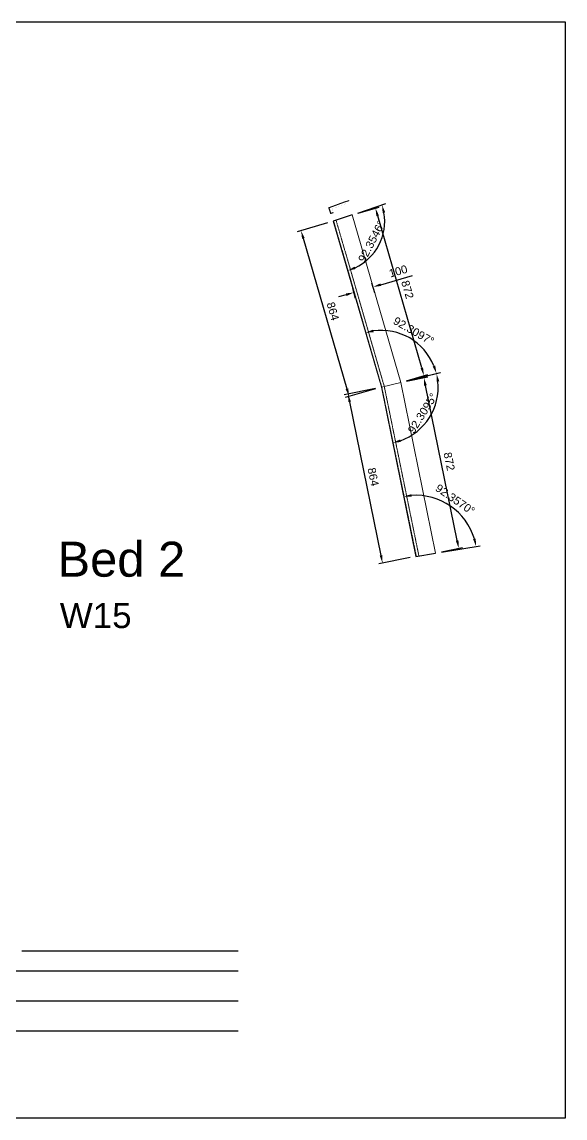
# Model space of a CAD drawing. Header units: inches. Extents: x 19267 to 40087, y 4081 to 15521.
# Drawn here: x 23111 to 25828, y 4081 to 9562 of the extents above; entities that cross this region are included whole.
import ezdxf

# ---------------------------------------------------------------- set-up
doc = ezdxf.new("R2010")
doc.units = ezdxf.units.IN
doc.header["$MEASUREMENT"] = 0
doc.linetypes.add('HIDDENNEW0', pattern=[4.5, 1.5, -1.5, 1.5])
doc.layers.get('DEFPOINTS').update_dxf_attribs({"color": 251})
doc.layers.add('20-TEXT', color=3, linetype='Continuous')
doc.layers.add('NEW_GF', color=7, linetype='Continuous', true_color=0xffffff)
doc.layers.add('NEW_LGF', color=7, linetype='Continuous', true_color=0xffffff)
doc.layers.add('VELFAC_ALU', color=4, linetype='Continuous', lineweight=0)
doc.layers.add('vport', color=6, linetype='Continuous', plot=False)
doc.styles.get("Standard").update_dxf_attribs({"font": 'arial.ttf'})
doc.dimstyles.new('20-TEXT', dxfattribs={"dimscale": 20, "dimtxt": 2, "dimasz": 2, "dimexe": 1, "dimexo": 1.5, "dimgap": 1, "dimtad": 1, "dimdec": 0, "dimzin": 0, "dimdsep": 46, "dimtxsty": 'Standard', "dimcen": 0.09, "dimadec": 4, "dimazin": 0, "dimtfac": 1, "dimtdec": 0, "dimtofl": 0, "dimtmove": 0, "dimatfit": 3, "dimfxl": 1, "dimtolj": 1, "dimtzin": 0, "dimarcsym": 0})

# ---------------------------------------------------------------- blocks, each defined once
blk = doc.blocks.new('*D126')
at = {"layer": '20-TEXT', "color": 0, "lineweight": -2, "transparency": 16777216}
for p, q in [((24639.5, 8556.6), (24488, 8512.7)), ((24518.4, 8479.8), (24736.6, 7727.3)), ((24879.9, 7727.2), (24728.5, 7683.3))]:
    blk.add_line(p, q, dxfattribs=at)
at = {"layer": '20-TEXT', "color": 0, "transparency": 16777216}
for points in [[(24524.8, 8481.7), (24512, 8478), (24507.2, 8518.2)], [(24743, 7729.1), (24730.1, 7725.4), (24747.7, 7688.9)]]:
    blk.add_solid(points, dxfattribs=at)
at = {"layer": 'DEFPOINTS', "color": 0, "transparency": 16777216}
for p in [(24668.3, 8564.9), (24908.7, 7735.6), (24747.7, 7688.9)]:
    blk.add_point(p, dxfattribs=at)
at = {"layer": '20-TEXT', "color": 0, "transparency": 16777216, "insert": (24666.3, 8114.8), "char_height": 40, "attachment_point": 5, "rotation": 286.1683}
blk.add_mtext('\\A1;864', dxfattribs=at)
blk = doc.blocks.new('*D127')
at = {"layer": '20-TEXT', "color": 0, "lineweight": -2, "transparency": 16777216}
for p, q in [((24879.4, 7729.6), (24722.4, 7697.5)), ((24750, 7662.3), (24906.8, 6894.7)), ((25052.2, 6883.5), (24895.3, 6851.5))]:
    blk.add_line(p, q, dxfattribs=at)
at = {"layer": '20-TEXT', "color": 0, "transparency": 16777216}
for points in [[(24756.5, 7663.6), (24743.4, 7661), (24742, 7701.5)], [(24913.4, 6896), (24900.3, 6893.3), (24914.8, 6855.5)]]:
    blk.add_solid(points, dxfattribs=at)
at = {"layer": 'DEFPOINTS', "color": 0, "transparency": 16777216}
for p in [(24908.7, 7735.6), (24914.8, 6855.5), (25081.6, 6889.5)]:
    blk.add_point(p, dxfattribs=at)
at = {"layer": '20-TEXT', "color": 0, "transparency": 16777216, "insert": (24868, 7286.6), "char_height": 40, "attachment_point": 5, "rotation": 281.5491}
blk.add_mtext('\\A1;864', dxfattribs=at)
blk = doc.blocks.new('*D128')
at = {"layer": '20-TEXT', "color": 0, "lineweight": -2, "transparency": 16777216}
for p, q in [((25035.2, 7765.5), (25140.9, 7787.1)), ((25287.8, 6968.3), (25129.3, 7743.9)), ((25209.7, 6911.5), (25315.4, 6933.1))]:
    blk.add_line(p, q, dxfattribs=at)
at = {"layer": '20-TEXT', "color": 0, "transparency": 16777216}
for points in [[(25135.9, 7745.3), (25122.8, 7742.6), (25121.3, 7783.1)], [(25294.4, 6969.6), (25281.3, 6967), (25295.8, 6929.1)]]:
    blk.add_solid(points, dxfattribs=at)
at = {"layer": 'DEFPOINTS', "color": 0, "transparency": 16777216}
for p in [(25121.3, 7783.1), (25005.8, 7759.5), (25180.3, 6905.5)]:
    blk.add_point(p, dxfattribs=at)
at = {"layer": '20-TEXT', "color": 0, "transparency": 16777216, "insert": (25248.2, 7364.2), "char_height": 40, "attachment_point": 5, "rotation": 281.5491}
blk.add_mtext('\\A1;872', dxfattribs=at)
blk = doc.blocks.new('*D129')
at = {"layer": '20-TEXT', "color": 0, "lineweight": -2, "transparency": 16777216}
for p, q in [((24791.9, 8605.1), (24898.4, 8635.9)), ((25110.7, 7831.6), (24890.3, 8591.9)), ((25034.6, 7767.9), (25141.1, 7798.8))]:
    blk.add_line(p, q, dxfattribs=at)
at = {"layer": '20-TEXT', "color": 0, "transparency": 16777216}
for points in [[(24896.7, 8593.8), (24883.9, 8590.1), (24879.2, 8630.4)], [(25117.2, 7833.5), (25104.3, 7829.8), (25121.9, 7793.2)]]:
    blk.add_solid(points, dxfattribs=at)
at = {"layer": 'DEFPOINTS', "color": 0, "transparency": 16777216}
for p in [(24879.2, 8630.4), (24763.1, 8596.7), (25005.8, 7759.5)]:
    blk.add_point(p, dxfattribs=at)
at = {"layer": '20-TEXT', "color": 0, "transparency": 16777216, "insert": (25039.3, 8223), "char_height": 40, "attachment_point": 5, "rotation": 286.1684}
blk.add_mtext('\\A1;872', dxfattribs=at)
blk = doc.blocks.new('*D138')
at = {"layer": '20-TEXT', "color": 0, "lineweight": -2, "transparency": 16777216}
blk.add_line((25034.9, 7766.7), (25203.6, 7808.3), dxfattribs=at)
blk.add_arc((24908.7, 7735.6), 283.7, 21.9427, 98.0842, dxfattribs=at)
at = {"layer": '20-TEXT', "color": 0, "transparency": 16777216}
for points in [[(24870.2, 8010), (24867.4, 8023), (24829.7, 8008.1)], [(25178.3, 7843.6), (25165.6, 7839.5), (25184.2, 7803.5)]]:
    blk.add_solid(points, dxfattribs=at)
at = {"layer": 'DEFPOINTS', "color": 0, "transparency": 16777216}
for p in [(24668.3, 8564.9), (25110.7, 7934.9), (24908.7, 7735.6), (24908.7, 7735.6), (25005.8, 7759.5)]:
    blk.add_point(p, dxfattribs=at)
at = {"layer": '20-TEXT', "color": 0, "transparency": 16777216, "insert": (25070.8, 8016.3), "char_height": 40, "attachment_point": 5, "rotation": 330.0135}
blk.add_mtext('\\A1;92.3097°', dxfattribs=at)
blk = doc.blocks.new('*D139')
at = {"layer": '20-TEXT', "color": 0, "lineweight": -2, "transparency": 16777216}
blk.add_line((25034.9, 7766.7), (25204.2, 7808.5), dxfattribs=at)
blk.add_arc((24908.7, 7735.6), 284.3, 289.6173, 5.7904, dxfattribs=at)
at = {"layer": '20-TEXT', "color": 0, "transparency": 16777216}
for points in [[(25185, 7763.1), (25198.2, 7765.4), (25184.8, 7803.7)], [(25006, 7461.4), (25002.4, 7474.2), (24965.7, 7457)]]:
    blk.add_solid(points, dxfattribs=at)
at = {"layer": 'DEFPOINTS', "color": 0, "transparency": 16777216}
for p in [(24908.7, 7735.6), (24908.7, 7735.6), (25005.8, 7759.5), (25100.1, 7525.4), (25081.6, 6889.5)]:
    blk.add_point(p, dxfattribs=at)
at = {"layer": '20-TEXT', "color": 0, "transparency": 16777216, "insert": (25114.9, 7605.3), "char_height": 40, "attachment_point": 5, "rotation": 57.7039}
blk.add_mtext('\\A1;92.3095°', dxfattribs=at)
blk = doc.blocks.new('*D140')
at = {"layer": '20-TEXT', "color": 0, "lineweight": -2, "transparency": 16777216}
blk.add_line((25209.9, 6910.3), (25402.7, 6941.5), dxfattribs=at)
blk.add_arc((25081.6, 6889.5), 305.3, 16.7051, 94.0363, dxfattribs=at)
at = {"layer": '20-TEXT', "color": 0, "transparency": 16777216}
for points in [[(25061, 7187.5), (25059.2, 7200.7), (25020.5, 7188.6)], [(25380.5, 6978.8), (25367.5, 6975.8), (25383, 6938.3)]]:
    blk.add_solid(points, dxfattribs=at)
at = {"layer": 'DEFPOINTS', "color": 0, "transparency": 16777216}
for p in [(24908.7, 7735.6), (25315.6, 7085.7), (25180.3, 6905.5), (25081.6, 6889.5), (25081.6, 6889.5)]:
    blk.add_point(p, dxfattribs=at)
at = {"layer": '20-TEXT', "color": 0, "transparency": 16777216, "insert": (25278.1, 7174), "char_height": 40, "attachment_point": 5, "rotation": 325.3707}
blk.add_mtext('\\A1;92.3570°', dxfattribs=at)
blk = doc.blocks.new('*D141')
at = {"layer": '20-TEXT', "color": 0, "lineweight": -2, "transparency": 16777216}
blk.add_line((24791.5, 8606.2), (24931, 8653), dxfattribs=at)
blk.add_arc((24668.3, 8565), 257.1, 295.0927, 9.5985, dxfattribs=at)
at = {"layer": '20-TEXT', "color": 0, "transparency": 16777216}
for points in [[(24915.3, 8606.2), (24928.2, 8609.4), (24912, 8646.6)], [(24779.7, 8325.9), (24775, 8338.4), (24739.9, 8318.1)]]:
    blk.add_solid(points, dxfattribs=at)
at = {"layer": 'DEFPOINTS', "color": 0, "transparency": 16777216}
for p in [(24668.3, 8565), (24668.3, 8564.9), (24763.1, 8596.7), (24856.1, 8389.5), (24908.7, 7735.6)]:
    blk.add_point(p, dxfattribs=at)
at = {"layer": '20-TEXT', "color": 0, "transparency": 16777216, "insert": (24860.2, 8464.4), "char_height": 40, "attachment_point": 5, "rotation": 62.3456}
blk.add_mtext('\\A1;92.3546°', dxfattribs=at)
blk = doc.blocks.new('*D194')
at = {"layer": '20-TEXT', "color": 0, "lineweight": -2, "transparency": 16777216}
for p, q in [((24905.8, 8247.9), (25063.8, 8293.7)), ((24780.2, 8179.1), (24765.9, 8228.1)), ((24876.1, 8206.9), (24861.9, 8255.9)), ((24733.1, 8197.8), (24694.7, 8186.6))]:
    blk.add_line(p, q, dxfattribs=at)
at = {"layer": '20-TEXT', "color": 0, "transparency": 16777216}
for points in [[(24904, 8254.3), (24907.7, 8241.5), (24867.4, 8236.7)], [(24731.2, 8204.2), (24734.9, 8191.4), (24771.5, 8208.9)]]:
    blk.add_solid(points, dxfattribs=at)
at = {"layer": 'DEFPOINTS', "color": 0, "transparency": 16777216}
for p in [(24867.4, 8236.7), (24884.4, 8178.1), (24788.5, 8150.3)]:
    blk.add_point(p, dxfattribs=at)
at = {"layer": '20-TEXT', "color": 0, "transparency": 16777216, "insert": (24992.8, 8315.2), "char_height": 40, "attachment_point": 5, "rotation": 16.1683}
blk.add_mtext('\\A1;100', dxfattribs=at)

msp = doc.modelspace()

# ---------------------------------------------------------------- hatches: boundary and pattern name
at = {"layer": 'VELFAC_ALU', "linetype": 'Continuous'}
h = msp.add_hatch(color=256, dxfattribs=at)
h.dxf.hatch_style = 1
h.paths.add_polyline_path([(24647.5, 8633.9, 0.389325), (24645.9, 8630.6), (24653.7, 8605.7, 0.414214), (24657, 8603.9), (24667.4, 8607.1), (24666.8, 8608.8), (24656.5, 8605.6, -0.414214), (24655.4, 8606.2), (24647.7, 8631.2, -0.378974), (24648.2, 8632.3), (24724.4, 8660.6), (24745.8, 8667.2), (24745.3, 8668.9), (24723.8, 8662.3)])

# ---------------------------------------------------------------- linework, layer by layer
at = {"layer": 'NEW_GF', "color": 4, "linetype": 'Continuous', "ltscale": 100}
for p, q in [((24763.1, 8596.7), (24668.3, 8565)), ((24193.1, 4916), (23110.8, 4916)), ((24193.1, 4516), (22718, 4516))]:
    msp.add_line(p, q, dxfattribs=at)
at = {"layer": 'NEW_GF', "color": 4}
msp.add_line((25081.6, 6889.5), (25180.3, 6905.5), dxfattribs=at)
at = {"layer": 'NEW_GF', "color": 2, "linetype": 'Continuous', "ltscale": 100}
for p, q in [((24191.9, 4816), (23013.9, 4816)), ((24191.9, 4666), (22866.9, 4666))]:
    msp.add_line(p, q, dxfattribs=at)
at = {"layer": 'VELFAC_ALU'}
for p, q in [((24908.7, 7735.6), (24668.3, 8564.9)), ((25005.8, 7759.5), (24763.1, 8596.7)), ((25005.8, 7759.5), (24908.7, 7735.6)), ((24908.7, 7735.6), (25081.6, 6889.5)), ((25005.8, 7759.5), (25180.3, 6905.5))]:
    msp.add_line(p, q, dxfattribs=at)
at = {"layer": 'VELFAC_ALU', "linetype": 'HIDDENNEW0'}
for p, q in [((24910.7, 7736.1), (24670.2, 8565.5)), ((24923.2, 7739.7), (24682.7, 8569.1)), ((24910.7, 7736), (25083.6, 6889.9)), ((24923.4, 7738.6), (25096.3, 6892.6))]:
    msp.add_line(p, q, dxfattribs=at)
at = {"layer": 'VELFAC_ALU', "linetype": 'Continuous'}
msp.add_lwpolyline([(24667.4, 8607.1), (24657, 8603.9, -0.414214), (24653.7, 8605.7), (24645.9, 8630.6, -0.389325), (24647.5, 8633.9), (24723.8, 8662.3), (24745.3, 8668.9), (24745.8, 8667.2), (24724.4, 8660.6), (24648.2, 8632.3, 0.378974), (24647.7, 8631.2), (24655.4, 8606.2, 0.414214), (24656.5, 8605.6), (24666.8, 8608.8)], format="xyb", close=True, dxfattribs=at)
at = {"layer": 'VELFAC_ALU', "linetype": 'Continuous', "const_width": 0.225}
msp.add_lwpolyline([(24666.8, 8608.8), (24661.1, 8627.5), (24733.7, 8654.4), (24731.2, 8662.7)], dxfattribs=at)
at = {"layer": 'vport', "ltscale": 5}
msp.add_lwpolyline([(19266.9, 9561.6), (25827.7, 9561.6), (25827.7, 4081.2), (19266.9, 4081.2)], close=True, dxfattribs=at)

# ---------------------------------------------------------------- texts
at = {"layer": 'NEW_GF', "color": 15, "linetype": 'Continuous', "ltscale": 100}
msp.add_text('Bed 2', height=175, dxfattribs=at).set_placement((23288.9, 6787.9))
at = {"layer": 'NEW_LGF', "color": 9, "linetype": 'Continuous', "ltscale": 100}
msp.add_text('W15', height=125, dxfattribs=at).set_placement((23300.4, 6531))

# ---------------------------------------------------------------- dimensions: what is measured, and where the dimension line sits
at = {"layer": '20-TEXT'}
for base, line1, line2, picture, middle in [((24856.1487, 8389.4802), ((24763.0625, 8596.7045), (24668.3276, 8564.9645)), ((24908.7484, 7735.5669), (24668.2922, 8564.934)), '*D141', (24860.168, 8464.4061)), ((25110.6748, 7934.8918), ((25005.7888, 7759.5076), (24908.7484, 7735.5669)), ((24908.7484, 7735.5669), (24668.2922, 8564.934)), '*D138', (25070.7674, 8016.3445)), ((25100.1498, 7525.3584), ((25005.7888, 7759.5076), (24908.7484, 7735.5669)), ((24908.7436, 7735.5863), (25081.6281, 6889.5485)), '*D139', (25114.8788, 7605.2756)), ((25315.5557, 7085.6829), ((25081.6281, 6889.5485), (25180.2978, 6905.5156)), ((24908.7436, 7735.5863), (25081.6281, 6889.5485)), '*D140', (25278.082, 7174.013))]:
    dim = msp.add_angular_dim_2l(base=base, line1=line1, line2=line2, dimstyle='20-TEXT', dxfattribs=at)
    dim.commit()
    dim.dimension.update_dxf_attribs({"geometry": picture, "text_midpoint": middle})
for p1, p2, distance, picture, middle in [((25005.8, 7759.5), (24763.1, 8596.7), -120.9, '*D129', (25039.3, 8223)), ((24668.2922, 8564.934), (24908.7484, 7735.5669), -167.6919, '*D126', (24666.2851, 8114.8111)), ((24788.5, 8150.3), (24884.4, 8178.1), 61.1, '*D194', (24992.8, 8315.2)), ((25180.3, 6905.5), (25005.8, 7759.5), -117.9, '*D128', (25248.2, 7364.2)), ((24908.7, 7735.6), (25081.6, 6889.5), -170.2, '*D127', (24868, 7286.6))]:
    dim = msp.add_aligned_dim(p1=p1, p2=p2, distance=distance, dimstyle='20-TEXT', dxfattribs=at)
    dim.commit()
    dim.dimension.update_dxf_attribs({"geometry": picture, "text_midpoint": middle})

doc.saveas('drawing.dxf')
